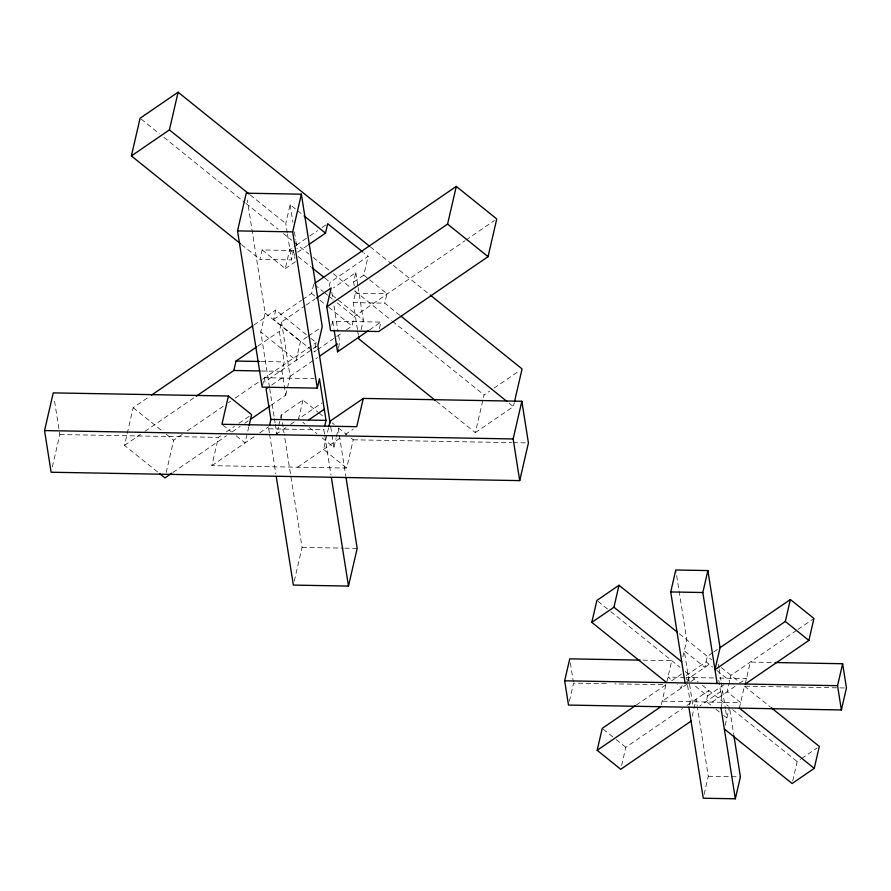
<?xml version="1.0" encoding="UTF-8"?>
<svg xmlns="http://www.w3.org/2000/svg" width="891" height="891" viewBox="0 0 891 891"><rect width="100%" height="100%" fill="white"/><g stroke="black" fill="none" stroke-linecap="round" stroke-linejoin="round"><path stroke-width="0.67" stroke-dasharray="4.46 3.34" d="M52.357 466.862L59.82 434.552L54.095 398.255M157.518 471.907L124.506 445.355L133.204 407.666L149.153 396.74M166.216 472.52L173.667 440.221L182.789 433.973M351.121 438.105L353.226 439.798L346.699 468.065L211.858 465.659L218.384 437.381L220.678 435.822M293.707 250.527L291.524 259.949L259.983 259.381L262.154 249.959L293.707 250.527L294.487 255.461M269.528 387.407L260.773 331.897L265.128 313.053L247.308 200.007M287.281 232.974L285.788 223.541L290.143 204.685L296.569 209.864M248.801 426.756L245.07 442.916L235.592 435.287M311.906 350.308L273.57 319.468L275.742 310.046L309.823 337.466M262.154 249.959L285.309 268.592L289.664 249.736L295.255 245.916M262.466 385.803L264.337 377.728L314.111 378.619M270.942 405.338L285.755 395.192L282.001 371.347L284.173 361.924L279.362 331.374L281.534 321.952L304.945 305.914M269.372 432.937L268.726 428.827L269.349 426.132M286 427.557L276.834 433.828L278.393 427.09M278.705 425.753L281.188 414.983L302.94 400.081L317.942 412.154M285.755 395.192L290.11 376.347L281.534 321.952M307.35 336.798L300.479 341.498L296.135 360.343L260.773 331.897M302.628 299.565L311.572 293.44L313.755 284.017M302.94 400.081L298.585 418.926L321.996 402.899M310.881 338.324L316.205 342.601L314.033 352.023L316.272 350.497M329.202 286.334L330.127 282.291L368.139 256.263L363.884 252.844M331.808 325.271L332.733 321.239L380.903 322.096L379.354 328.824M338.48 347.746L339.727 342.367L338.257 333.045M354.228 285.766L353.649 282.057L355.821 272.635L333.535 287.904M324.502 433.917L323.856 429.807L324.48 427.123M357.48 329.57L353.226 302.606L355.398 293.172L355.008 290.711M328.523 427.903L323.544 449.432L346.699 468.065M346.454 329.826L352.045 325.995L354.217 316.572L464.868 240.793M353.649 282.057L363.795 275.107L368.139 256.263M294.286 581.055L302.06 547.397L284.196 434.095M322.163 437.893L333.947 447.371L336.119 437.949M336.43 436.601L338.302 428.526L339.159 433.973M361.133 329.592L363.316 320.159L358.182 287.57M399.903 315.336L384.778 303.163L386.95 293.74L363.795 275.107M436.557 401.429L475.36 432.647L484.058 394.958L489.649 391.127M475.36 432.647L513.361 406.619L514.296 402.576M569.394 701.195L573.559 683.119L609.399 683.753M621.628 765.402L625.805 747.326L682.528 708.479M661.345 704.525L665.9 684.767L614.913 683.854M666.691 682.617L671.758 660.677L642.801 660.153M682.851 656.867L686.783 639.794L676.002 571.365M682.027 685.446L681.448 687.986L677.294 684.644M687.852 681.749L688.62 678.452L711.174 663.004M689.389 705.026L690.157 701.729L687.562 685.313M692.196 716.23L696.138 699.157L697.207 705.917M721.242 695.826L722.501 690.336L699.947 705.795M720.986 707.788L722.256 702.308L718.436 678.04L746.48 678.541L740.8 682.439M704.124 794.349L708.289 776.273L697.419 707.276M725.174 725.341L729.395 707.042M739.363 708.122L744.43 686.17L799.572 687.161M745.221 684.032L750.289 662.08L773.711 662.492M792.712 780.939L797.178 761.571L800.497 759.299M296.369 245.148L308.676 236.728M309.79 235.959L317.619 230.602M322.085 227.539L327.676 223.708M307.662 245.348L297.627 252.22L296.993 248.144M285.309 268.592L295.456 261.642L294.676 256.697M253.98 324.948L275.742 310.046M273.57 319.468L301.514 300.334M306.059 305.156L315.124 298.942M257.766 346.165L279.362 331.374M124.506 445.355L140.444 434.429M144.999 431.311L193.971 397.776M308.498 336.007L319.947 328.166M187.344 430.854L223.808 405.884M228.363 402.754L230.646 401.195M235.202 398.077L261.408 380.134M262.555 379.343L316.205 342.601M466.004 240.013L494.483 220.523M268.269 379.432L312.162 349.372M313.298 348.581L317.887 345.452M317.385 349.729L341.977 332.889M271.722 384.99L281.868 378.04M290.11 376.347L317.43 357.636M369.453 329.937L380.903 322.096M226.403 431.901L234.422 426.41M239 423.27L249.302 416.208M172.943 472.442L226.503 435.766M232.195 431.868L240.18 426.399M244.735 423.281L248.155 420.942M211.858 465.659L255.216 435.966M259.715 432.881L268.737 426.7M290.577 424.417L295.155 421.276M297.627 467.185L340.718 437.67M345.307 434.53L353.326 429.05M494.115 388.064L519.832 370.456M636.341 705.015L665.9 684.767M671.591 680.869L681.827 673.863M712.655 652.747L707.376 656.366L704.848 667.337L684.255 650.775L692.975 706.084M713.713 652.023L718.992 648.414M686.193 675.489L706.106 661.846L712.544 667.025M687.351 683.943L662.102 701.228L740.633 702.631L727.145 691.784L730.943 675.322L796.899 630.16M690.792 681.582L696.539 677.65M687.061 705.371L708.813 690.48L706.273 701.451L711.697 705.817M798.035 629.38L813.951 618.477M724.149 684.6L707.543 695.971L693.621 684.767M712.043 702.119L735.108 686.326M801.61 758.542L817.103 747.928M355.398 293.172L386.95 293.74M353.226 302.606L384.778 303.163M260.773 361.501L284.173 361.924M261.353 370.979L282.001 371.347M268.726 428.827L323.856 429.807M59.82 434.552L218.384 437.381M353.226 439.798L511.735 442.627M513.116 442.66L527.026 442.905M302.06 547.397L343.403 548.132M344.784 548.165L357.18 548.377M685.012 677.438L667.96 677.138L672.104 680.468M713.535 677.951L686.326 677.461L687.15 682.64M800.953 687.184L846.45 687.997M708.289 776.273L740.399 776.841M370.322 246.84L391.372 263.781M393.477 265.473L429.139 294.164M297.639 210.721L302.996 215.032M250.226 194.929L285.788 223.541M509.039 403.133L513.361 406.619M141.168 119.104L159.545 133.884M163.866 137.359L244.914 202.569M245.994 203.438L278.159 229.31M283.416 233.542L291.836 240.314M293.974 242.029L308.876 254.024M313.142 257.454L329.113 270.307M333.379 273.737L350.519 287.526M354.807 290.978L391.372 320.392M392.452 321.261L484.058 394.958M289.664 249.736L293.93 253.167M298.184 256.597L310.959 266.877M324.803 278.014L330.127 282.291M332.243 295.166L363.316 320.159M314.813 284.875L323.333 291.725M324.402 292.582L327.598 295.155M328.656 296.012L332.922 299.443M337.177 302.862L354.217 316.572M311.572 293.44L314.768 296.012M320.092 300.289L327.554 306.292M328.612 307.15L352.045 325.995M241.606 244.602L259.983 259.381M679.254 633.735L711.664 659.808M721.309 667.571L740.276 682.829M744.43 686.17L770.102 706.83M716.821 670.466L729.673 680.813M265.128 313.053L300.479 341.498M597.939 601.291L609.711 610.758M610.78 611.616L680.056 667.348M685.246 671.524L698.098 681.86M702.386 685.313L728.315 706.173M732.625 709.637L797.178 761.571M686.115 678.73L689.333 681.314M716.03 709.303L719.282 711.92M723.615 715.406L726.867 718.023L725.619 710.116M332.176 422.857L334.281 424.55M338.491 427.936L346.911 434.719M319.011 413.012L324.369 417.322M302.873 422.379L305.012 424.105M309.3 427.546L316.806 433.583M603.307 729.228L615.091 738.706M616.16 739.575L625.805 747.326M222.962 425.13L231.382 431.901M133.204 407.666L161.962 430.787M166.216 434.218L173.667 440.221M729.829 709.782L733.716 734.418M718.358 664.062L719.004 668.116M719.215 669.464L720.919 680.267M721.309 682.784L725.408 708.79M570.374 662.893L573.347 681.771M355.821 272.635L357.959 286.211M357.692 330.917L358.327 334.96M331.797 292.092L333.1 300.334M333.969 305.825L338.045 331.719M332.733 321.239L333.991 329.202M339.371 435.343L345.808 476.195M330.739 427.001L331.808 433.794M332.02 435.153L333.947 447.371M290.143 204.685L292.927 222.338M294.42 231.849L295.712 240.002M295.923 241.35L296.781 246.785M324.725 435.298L330.984 475.048M287.492 234.322L291.524 259.949M281.188 414.983L283.984 432.725M269.728 388.743L274.239 417.333M274.45 418.714L275.107 422.835M275.319 424.205L276.834 433.828M264.337 377.728L265.507 385.146M269.594 434.307L275.854 474.057"/><path stroke-width="1.34" d="M328.824 426.555L330.071 421.165L363.283 398.422L521.848 401.262L528.419 442.927L519.709 480.617L51.121 472.241L44.55 430.576L53.248 392.886L228.441 396.016L251.596 414.638L249.112 425.408M240.525 243.733L131.389 155.925L140.087 118.236L178.1 92.207L369.253 245.983M131.389 155.925L169.401 129.897L178.1 92.207M324.792 425.775L326.028 420.385L319.468 378.72L317.285 388.142L262.166 387.151L237.529 230.892L246.239 193.202L301.37 194.182L322.23 326.607L317.887 345.452L330.093 422.924M196.254 396.217L233.832 370.478L236.004 361.055L256.619 346.944M228.441 396.016L221.915 424.283L356.756 426.689L363.283 398.422M317.285 388.142L292.66 231.872L301.37 194.182M269.661 424.784L270.909 419.405L266.086 388.855L268.347 387.307M308.776 244.579L325.505 233.13L327.676 223.708L362.815 251.986M314.902 283.238L456.292 186.408L496.755 218.963L488.056 256.653L378.731 331.519L330.561 330.661L326.797 306.816L331.151 287.971L316.272 298.162M368.306 330.728L337.555 351.789L338.168 349.094M276.288 476.796L293.351 585.086L348.481 586.078L357.18 548.377L346.02 477.554M326.797 306.816L447.583 224.098L456.292 186.408M514.608 401.228L522.07 368.919L430.219 295.032M519.709 480.617L513.149 438.951L521.848 401.262M775.092 662.525L842.63 663.728L846.45 687.997L841.382 709.949L568.491 705.071L564.671 680.802L569.739 658.85L640.05 660.108M666.691 682.617L591.802 622.375L596.87 600.423L619.011 585.264L677.104 632.009M591.802 622.375L613.944 607.217L619.011 585.264M691.071 721.109L620.737 769.278L597.17 750.311L602.238 728.37L635.205 705.783M685.056 682.952L670.723 591.947L675.79 569.995L707.888 570.574L720.051 647.69L714.983 669.642L785.316 621.472L790.384 599.52L813.951 618.477L808.883 640.429L745.221 684.032M717.166 683.52L702.821 592.526L707.888 570.574M688.888 707.22L703.233 798.213L735.331 798.793L740.399 776.841L733.928 735.788M724.327 728.994L792.11 783.523L814.251 768.365L819.319 746.413L771.172 707.688M841.382 709.949L837.562 685.68L842.63 663.728M151.425 395.181L252.844 325.738M319.657 356.11L337.5 343.893M171.807 473.221L164.969 477.91L159.645 473.622M250.427 419.383L269.806 406.118M308.498 420.073L324.279 409.27M720.051 647.69L790.384 599.52M597.17 750.311L660.832 706.719M237.529 230.892L292.66 231.872M236.004 361.055L259.404 361.479M233.832 370.478L259.983 370.946M270.909 419.405L326.028 420.385M44.55 430.576L513.149 438.951M670.723 591.947L702.821 592.526M564.671 680.802L837.562 685.68M447.583 224.098L488.056 256.653M304.076 215.9L325.505 233.13M785.316 621.472L808.883 640.429M169.401 129.897L249.146 194.06M400.983 316.205L506.879 401.395M312.028 267.734L323.745 277.157M435.476 400.571L358.962 339.014L358.538 336.308M613.944 607.217L681.715 661.746M739.363 708.122L814.251 768.365M720.986 707.788L735.331 798.793M334.203 330.539L337.555 351.789M331.419 477.788L348.481 586.078"/></g></svg>
